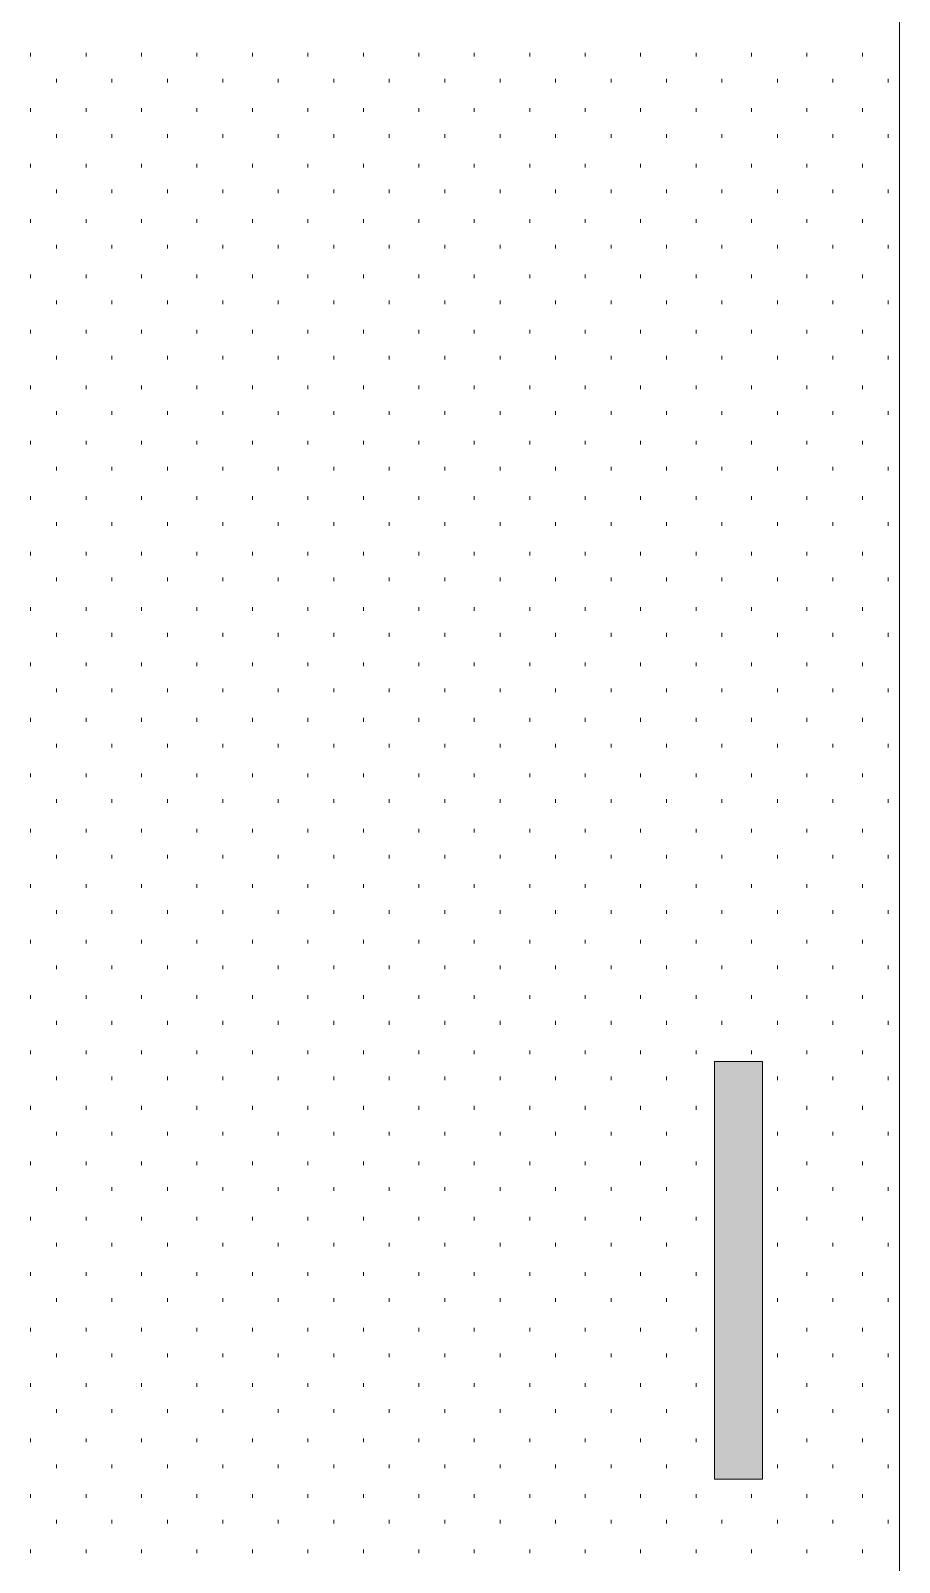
# Model space of a CAD drawing. Header units: inches. Extents: x -6061 to 13621, y -296 to 7483.
# Drawn here: x -5886.98 to -5868.16, y -156.41 to -123.21 of the extents above; entities that cross this region are included whole.
import ezdxf
from ezdxf.xclip import XClip

# ---------------------------------------------------------------- set-up
doc = ezdxf.new("R2010")
doc.units = ezdxf.units.IN
doc.header["$MEASUREMENT"] = 0
doc.header["$XCLIPFRAME"] = 0
doc.layers.get('0').update_dxf_attribs({"linetype": 'CONTINUOUS'})

# ---------------------------------------------------------------- blocks, each defined once
blk = doc.blocks.new('MF96440_9')
at = {"true_color": 0xffffff}
blk.add_hatch(color=7, dxfattribs=at).paths.add_polyline_path([(83.735, 59.351), (102.743, 59.351), (102.743, 106.68), (83.735, 106.68)])

msp = doc.modelspace()

# ---------------------------------------------------------------- linework, layer by layer
at = {"color": 7, "linetype": 'Continuous', "lineweight": 9, "true_color": 0x000007}
for p, q in [((-5868.16067, -92.53575), (-5868.16067, -184.55973)), ((-5868.16067, -95.01855), (-5868.16067, -184.55973)), ((-5872.16519, -145.55566), (-5872.16519, -154.60588)), ((-5871.12402, -145.55566), (-5872.16519, -145.55566)), ((-5872.16519, -145.55566), (-5871.12402, -145.55566)), ((-5872.16519, -154.60588), (-5872.16519, -145.55566)), ((-5871.12402, -154.60588), (-5871.12402, -145.55566)), ((-5871.12402, -145.55566), (-5871.12402, -154.60588)), ((-5872.16519, -154.60588), (-5871.12402, -154.60588)), ((-5871.12402, -154.60588), (-5872.16519, -154.60588))]:
    msp.add_line(p, q, dxfattribs=at)
at = {"color": 7, "linetype": 'Continuous', "lineweight": 9, "true_color": 0xffffff}
for p, q in [((-5886.98194, -123.77104), (-5886.98194, -123.69095)), ((-5885.78058, -123.77104), (-5885.78058, -123.69095)), ((-5884.57922, -123.77104), (-5884.57922, -123.69095)), ((-5883.37786, -123.77104), (-5883.37786, -123.69095)), ((-5882.17651, -123.77104), (-5882.17651, -123.69095)), ((-5880.97515, -123.77104), (-5880.97515, -123.69095)), ((-5879.77379, -123.77104), (-5879.77379, -123.69095)), ((-5878.57243, -123.77104), (-5878.57243, -123.69095)), ((-5877.37108, -123.77104), (-5877.37108, -123.69095)), ((-5876.16972, -123.77104), (-5876.16972, -123.69095)), ((-5874.96836, -123.77104), (-5874.96836, -123.69095)), ((-5873.767, -123.77104), (-5873.767, -123.69095)), ((-5872.56565, -123.77104), (-5872.56565, -123.69095)), ((-5871.36429, -123.77104), (-5871.36429, -123.69095)), ((-5870.16293, -123.77104), (-5870.16293, -123.69095)), ((-5868.96157, -123.77104), (-5868.96157, -123.69095)), ((-5886.4213, -124.33167), (-5886.4213, -124.25158)), ((-5885.21995, -124.33167), (-5885.21995, -124.25158)), ((-5884.01859, -124.33167), (-5884.01859, -124.25158)), ((-5882.81723, -124.33167), (-5882.81723, -124.25158)), ((-5881.61587, -124.33167), (-5881.61587, -124.25158)), ((-5880.41452, -124.33167), (-5880.41452, -124.25158)), ((-5879.21316, -124.33167), (-5879.21316, -124.25158)), ((-5878.0118, -124.33167), (-5878.0118, -124.25158)), ((-5876.81044, -124.33167), (-5876.81044, -124.25158)), ((-5875.60909, -124.33167), (-5875.60909, -124.25158)), ((-5874.40773, -124.33167), (-5874.40773, -124.25158)), ((-5873.20637, -124.33167), (-5873.20637, -124.25158)), ((-5872.00501, -124.33167), (-5872.00501, -124.25158)), ((-5870.80366, -124.33167), (-5870.80366, -124.25158)), ((-5869.6023, -124.33167), (-5869.6023, -124.25158)), ((-5868.40094, -124.33167), (-5868.40094, -124.25158)), ((-5886.98194, -124.9724), (-5886.98194, -124.89231)), ((-5885.78058, -124.9724), (-5885.78058, -124.89231)), ((-5884.57922, -124.9724), (-5884.57922, -124.89231)), ((-5883.37786, -124.9724), (-5883.37786, -124.89231)), ((-5882.17651, -124.9724), (-5882.17651, -124.89231)), ((-5880.97515, -124.9724), (-5880.97515, -124.89231)), ((-5879.77379, -124.9724), (-5879.77379, -124.89231)), ((-5878.57243, -124.9724), (-5878.57243, -124.89231)), ((-5877.37108, -124.9724), (-5877.37108, -124.89231)), ((-5876.16972, -124.9724), (-5876.16972, -124.89231)), ((-5874.96836, -124.9724), (-5874.96836, -124.89231)), ((-5873.767, -124.9724), (-5873.767, -124.89231)), ((-5872.56565, -124.9724), (-5872.56565, -124.89231)), ((-5871.36429, -124.9724), (-5871.36429, -124.89231)), ((-5870.16293, -124.9724), (-5870.16293, -124.89231)), ((-5868.96157, -124.9724), (-5868.96157, -124.89231)), ((-5886.4213, -125.53303), (-5886.4213, -125.45294)), ((-5885.21995, -125.53303), (-5885.21995, -125.45294)), ((-5884.01859, -125.53303), (-5884.01859, -125.45294)), ((-5882.81723, -125.53303), (-5882.81723, -125.45294)), ((-5881.61587, -125.53303), (-5881.61587, -125.45294)), ((-5880.41452, -125.53303), (-5880.41452, -125.45294)), ((-5879.21316, -125.53303), (-5879.21316, -125.45294)), ((-5878.0118, -125.53303), (-5878.0118, -125.45294)), ((-5876.81044, -125.53303), (-5876.81044, -125.45294)), ((-5875.60909, -125.53303), (-5875.60909, -125.45294)), ((-5874.40773, -125.53303), (-5874.40773, -125.45294)), ((-5873.20637, -125.53303), (-5873.20637, -125.45294)), ((-5872.00501, -125.53303), (-5872.00501, -125.45294)), ((-5870.80366, -125.53303), (-5870.80366, -125.45294)), ((-5869.6023, -125.53303), (-5869.6023, -125.45294)), ((-5868.40094, -125.53303), (-5868.40094, -125.45294)), ((-5886.98194, -126.17376), (-5886.98194, -126.09367)), ((-5885.78058, -126.17376), (-5885.78058, -126.09367)), ((-5884.57922, -126.17376), (-5884.57922, -126.09367)), ((-5883.37786, -126.17376), (-5883.37786, -126.09367)), ((-5882.17651, -126.17376), (-5882.17651, -126.09367)), ((-5880.97515, -126.17376), (-5880.97515, -126.09367)), ((-5879.77379, -126.17376), (-5879.77379, -126.09367)), ((-5878.57243, -126.17376), (-5878.57243, -126.09367)), ((-5877.37108, -126.17376), (-5877.37108, -126.09367)), ((-5876.16972, -126.17376), (-5876.16972, -126.09367)), ((-5874.96836, -126.17376), (-5874.96836, -126.09367)), ((-5873.767, -126.17376), (-5873.767, -126.09367)), ((-5872.56565, -126.17376), (-5872.56565, -126.09367)), ((-5871.36429, -126.17376), (-5871.36429, -126.09367)), ((-5870.16293, -126.17376), (-5870.16293, -126.09367)), ((-5868.96157, -126.17376), (-5868.96157, -126.09367)), ((-5886.4213, -126.73439), (-5886.4213, -126.6543)), ((-5885.21995, -126.73439), (-5885.21995, -126.6543)), ((-5884.01859, -126.73439), (-5884.01859, -126.6543)), ((-5882.81723, -126.73439), (-5882.81723, -126.6543)), ((-5881.61587, -126.73439), (-5881.61587, -126.6543)), ((-5880.41452, -126.73439), (-5880.41452, -126.6543)), ((-5879.21316, -126.73439), (-5879.21316, -126.6543)), ((-5878.0118, -126.73439), (-5878.0118, -126.6543)), ((-5876.81044, -126.73439), (-5876.81044, -126.6543)), ((-5875.60909, -126.73439), (-5875.60909, -126.6543)), ((-5874.40773, -126.73439), (-5874.40773, -126.6543)), ((-5873.20637, -126.73439), (-5873.20637, -126.6543)), ((-5872.00501, -126.73439), (-5872.00501, -126.6543)), ((-5870.80366, -126.73439), (-5870.80366, -126.6543)), ((-5869.6023, -126.73439), (-5869.6023, -126.6543)), ((-5868.40094, -126.73439), (-5868.40094, -126.6543)), ((-5886.98194, -127.37511), (-5886.98194, -127.29502)), ((-5885.78058, -127.37511), (-5885.78058, -127.29502)), ((-5884.57922, -127.37511), (-5884.57922, -127.29502)), ((-5883.37786, -127.37511), (-5883.37786, -127.29502)), ((-5882.17651, -127.37511), (-5882.17651, -127.29502)), ((-5880.97515, -127.37511), (-5880.97515, -127.29502)), ((-5879.77379, -127.37511), (-5879.77379, -127.29502)), ((-5878.57243, -127.37511), (-5878.57243, -127.29502)), ((-5877.37108, -127.37511), (-5877.37108, -127.29502)), ((-5876.16972, -127.37511), (-5876.16972, -127.29502)), ((-5874.96836, -127.37511), (-5874.96836, -127.29502)), ((-5873.767, -127.37511), (-5873.767, -127.29502)), ((-5872.56565, -127.37511), (-5872.56565, -127.29502)), ((-5871.36429, -127.37511), (-5871.36429, -127.29502)), ((-5870.16293, -127.37511), (-5870.16293, -127.29502)), ((-5868.96157, -127.37511), (-5868.96157, -127.29502)), ((-5886.4213, -127.93575), (-5886.4213, -127.85566)), ((-5885.21995, -127.93575), (-5885.21995, -127.85566)), ((-5884.01859, -127.93575), (-5884.01859, -127.85566)), ((-5882.81723, -127.93575), (-5882.81723, -127.85566)), ((-5881.61587, -127.93575), (-5881.61587, -127.85566)), ((-5880.41452, -127.93575), (-5880.41452, -127.85566)), ((-5879.21316, -127.93575), (-5879.21316, -127.85566)), ((-5878.0118, -127.93575), (-5878.0118, -127.85566)), ((-5876.81044, -127.93575), (-5876.81044, -127.85566)), ((-5875.60909, -127.93575), (-5875.60909, -127.85566)), ((-5874.40773, -127.93575), (-5874.40773, -127.85566)), ((-5873.20637, -127.93575), (-5873.20637, -127.85566)), ((-5872.00501, -127.93575), (-5872.00501, -127.85566)), ((-5870.80366, -127.93575), (-5870.80366, -127.85566)), ((-5869.6023, -127.93575), (-5869.6023, -127.85566)), ((-5868.40094, -127.93575), (-5868.40094, -127.85566)), ((-5886.98194, -128.57647), (-5886.98194, -128.49638)), ((-5885.78058, -128.57647), (-5885.78058, -128.49638)), ((-5884.57922, -128.57647), (-5884.57922, -128.49638)), ((-5883.37786, -128.57647), (-5883.37786, -128.49638)), ((-5882.17651, -128.57647), (-5882.17651, -128.49638)), ((-5880.97515, -128.57647), (-5880.97515, -128.49638)), ((-5879.77379, -128.57647), (-5879.77379, -128.49638)), ((-5878.57243, -128.57647), (-5878.57243, -128.49638)), ((-5877.37108, -128.57647), (-5877.37108, -128.49638)), ((-5876.16972, -128.57647), (-5876.16972, -128.49638)), ((-5874.96836, -128.57647), (-5874.96836, -128.49638)), ((-5873.767, -128.57647), (-5873.767, -128.49638)), ((-5872.56565, -128.57647), (-5872.56565, -128.49638)), ((-5871.36429, -128.57647), (-5871.36429, -128.49638)), ((-5870.16293, -128.57647), (-5870.16293, -128.49638)), ((-5868.96157, -128.57647), (-5868.96157, -128.49638)), ((-5886.4213, -129.1371), (-5886.4213, -129.05701)), ((-5885.21995, -129.1371), (-5885.21995, -129.05701)), ((-5884.01859, -129.1371), (-5884.01859, -129.05701)), ((-5882.81723, -129.1371), (-5882.81723, -129.05701)), ((-5881.61587, -129.1371), (-5881.61587, -129.05701)), ((-5880.41452, -129.1371), (-5880.41452, -129.05701)), ((-5879.21316, -129.1371), (-5879.21316, -129.05701)), ((-5878.0118, -129.1371), (-5878.0118, -129.05701)), ((-5876.81044, -129.1371), (-5876.81044, -129.05701)), ((-5875.60909, -129.1371), (-5875.60909, -129.05701)), ((-5874.40773, -129.1371), (-5874.40773, -129.05701)), ((-5873.20637, -129.1371), (-5873.20637, -129.05701)), ((-5872.00501, -129.1371), (-5872.00501, -129.05701)), ((-5870.80366, -129.1371), (-5870.80366, -129.05701)), ((-5869.6023, -129.1371), (-5869.6023, -129.05701)), ((-5868.40094, -129.1371), (-5868.40094, -129.05701)), ((-5886.98194, -129.77783), (-5886.98194, -129.69774)), ((-5885.78058, -129.77783), (-5885.78058, -129.69774)), ((-5884.57922, -129.77783), (-5884.57922, -129.69774)), ((-5883.37786, -129.77783), (-5883.37786, -129.69774)), ((-5882.17651, -129.77783), (-5882.17651, -129.69774)), ((-5880.97515, -129.77783), (-5880.97515, -129.69774)), ((-5879.77379, -129.77783), (-5879.77379, -129.69774)), ((-5878.57243, -129.77783), (-5878.57243, -129.69774)), ((-5877.37108, -129.77783), (-5877.37108, -129.69774)), ((-5876.16972, -129.77783), (-5876.16972, -129.69774)), ((-5874.96836, -129.77783), (-5874.96836, -129.69774)), ((-5873.767, -129.77783), (-5873.767, -129.69774)), ((-5872.56565, -129.77783), (-5872.56565, -129.69774)), ((-5871.36429, -129.77783), (-5871.36429, -129.69774)), ((-5870.16293, -129.77783), (-5870.16293, -129.69774)), ((-5868.96157, -129.77783), (-5868.96157, -129.69774)), ((-5886.4213, -130.33846), (-5886.4213, -130.25837)), ((-5885.21995, -130.33846), (-5885.21995, -130.25837)), ((-5884.01859, -130.33846), (-5884.01859, -130.25837)), ((-5882.81723, -130.33846), (-5882.81723, -130.25837)), ((-5881.61587, -130.33846), (-5881.61587, -130.25837)), ((-5880.41452, -130.33846), (-5880.41452, -130.25837)), ((-5879.21316, -130.33846), (-5879.21316, -130.25837)), ((-5878.0118, -130.33846), (-5878.0118, -130.25837)), ((-5876.81044, -130.33846), (-5876.81044, -130.25837)), ((-5875.60909, -130.33846), (-5875.60909, -130.25837)), ((-5874.40773, -130.33846), (-5874.40773, -130.25837)), ((-5873.20637, -130.33846), (-5873.20637, -130.25837)), ((-5872.00501, -130.33846), (-5872.00501, -130.25837)), ((-5870.80366, -130.33846), (-5870.80366, -130.25837)), ((-5869.6023, -130.33846), (-5869.6023, -130.25837)), ((-5868.40094, -130.33846), (-5868.40094, -130.25837)), ((-5886.98194, -130.97919), (-5886.98194, -130.8991)), ((-5885.78058, -130.97919), (-5885.78058, -130.8991)), ((-5884.57922, -130.97919), (-5884.57922, -130.8991)), ((-5883.37786, -130.97919), (-5883.37786, -130.8991)), ((-5882.17651, -130.97919), (-5882.17651, -130.8991)), ((-5880.97515, -130.97919), (-5880.97515, -130.8991)), ((-5879.77379, -130.97919), (-5879.77379, -130.8991)), ((-5878.57243, -130.97919), (-5878.57243, -130.8991)), ((-5877.37108, -130.97919), (-5877.37108, -130.8991)), ((-5876.16972, -130.97919), (-5876.16972, -130.8991)), ((-5874.96836, -130.97919), (-5874.96836, -130.8991)), ((-5873.767, -130.97919), (-5873.767, -130.8991)), ((-5872.56565, -130.97919), (-5872.56565, -130.8991)), ((-5871.36429, -130.97919), (-5871.36429, -130.8991)), ((-5870.16293, -130.97919), (-5870.16293, -130.8991)), ((-5868.96157, -130.97919), (-5868.96157, -130.8991)), ((-5886.4213, -131.53982), (-5886.4213, -131.45973)), ((-5885.21995, -131.53982), (-5885.21995, -131.45973)), ((-5884.01859, -131.53982), (-5884.01859, -131.45973)), ((-5882.81723, -131.53982), (-5882.81723, -131.45973)), ((-5881.61587, -131.53982), (-5881.61587, -131.45973)), ((-5880.41452, -131.53982), (-5880.41452, -131.45973)), ((-5879.21316, -131.53982), (-5879.21316, -131.45973)), ((-5878.0118, -131.53982), (-5878.0118, -131.45973)), ((-5876.81044, -131.53982), (-5876.81044, -131.45973)), ((-5875.60909, -131.53982), (-5875.60909, -131.45973)), ((-5874.40773, -131.53982), (-5874.40773, -131.45973)), ((-5873.20637, -131.53982), (-5873.20637, -131.45973)), ((-5872.00501, -131.53982), (-5872.00501, -131.45973)), ((-5870.80366, -131.53982), (-5870.80366, -131.45973)), ((-5869.6023, -131.53982), (-5869.6023, -131.45973)), ((-5868.40094, -131.53982), (-5868.40094, -131.45973)), ((-5886.98194, -132.18054), (-5886.98194, -132.10045)), ((-5885.78058, -132.18054), (-5885.78058, -132.10045)), ((-5884.57922, -132.18054), (-5884.57922, -132.10045)), ((-5883.37786, -132.18054), (-5883.37786, -132.10045)), ((-5882.17651, -132.18054), (-5882.17651, -132.10045)), ((-5880.97515, -132.18054), (-5880.97515, -132.10045)), ((-5879.77379, -132.18054), (-5879.77379, -132.10045)), ((-5878.57243, -132.18054), (-5878.57243, -132.10045)), ((-5877.37108, -132.18054), (-5877.37108, -132.10045)), ((-5876.16972, -132.18054), (-5876.16972, -132.10045)), ((-5874.96836, -132.18054), (-5874.96836, -132.10045)), ((-5873.767, -132.18054), (-5873.767, -132.10045)), ((-5872.56565, -132.18054), (-5872.56565, -132.10045)), ((-5871.36429, -132.18054), (-5871.36429, -132.10045)), ((-5870.16293, -132.18054), (-5870.16293, -132.10045)), ((-5868.96157, -132.18054), (-5868.96157, -132.10045)), ((-5886.4213, -132.74118), (-5886.4213, -132.66109)), ((-5885.21995, -132.74118), (-5885.21995, -132.66109)), ((-5884.01859, -132.74118), (-5884.01859, -132.66109)), ((-5882.81723, -132.74118), (-5882.81723, -132.66109)), ((-5881.61587, -132.74118), (-5881.61587, -132.66109)), ((-5880.41452, -132.74118), (-5880.41452, -132.66109)), ((-5879.21316, -132.74118), (-5879.21316, -132.66109)), ((-5878.0118, -132.74118), (-5878.0118, -132.66109)), ((-5876.81044, -132.74118), (-5876.81044, -132.66109)), ((-5875.60909, -132.74118), (-5875.60909, -132.66109)), ((-5874.40773, -132.74118), (-5874.40773, -132.66109)), ((-5873.20637, -132.74118), (-5873.20637, -132.66109)), ((-5872.00501, -132.74118), (-5872.00501, -132.66109)), ((-5870.80366, -132.74118), (-5870.80366, -132.66109)), ((-5869.6023, -132.74118), (-5869.6023, -132.66109)), ((-5868.40094, -132.74118), (-5868.40094, -132.66109)), ((-5886.98194, -133.3819), (-5886.98194, -133.30181)), ((-5885.78058, -133.3819), (-5885.78058, -133.30181)), ((-5884.57922, -133.3819), (-5884.57922, -133.30181)), ((-5883.37786, -133.3819), (-5883.37786, -133.30181)), ((-5882.17651, -133.3819), (-5882.17651, -133.30181)), ((-5880.97515, -133.3819), (-5880.97515, -133.30181)), ((-5879.77379, -133.3819), (-5879.77379, -133.30181)), ((-5878.57243, -133.3819), (-5878.57243, -133.30181)), ((-5877.37108, -133.3819), (-5877.37108, -133.30181)), ((-5876.16972, -133.3819), (-5876.16972, -133.30181)), ((-5874.96836, -133.3819), (-5874.96836, -133.30181)), ((-5873.767, -133.3819), (-5873.767, -133.30181)), ((-5872.56565, -133.3819), (-5872.56565, -133.30181)), ((-5871.36429, -133.3819), (-5871.36429, -133.30181)), ((-5870.16293, -133.3819), (-5870.16293, -133.30181)), ((-5868.96157, -133.3819), (-5868.96157, -133.30181)), ((-5886.4213, -133.94253), (-5886.4213, -133.86244)), ((-5885.21995, -133.94253), (-5885.21995, -133.86244)), ((-5884.01859, -133.94253), (-5884.01859, -133.86244)), ((-5882.81723, -133.94253), (-5882.81723, -133.86244)), ((-5881.61587, -133.94253), (-5881.61587, -133.86244)), ((-5880.41452, -133.94253), (-5880.41452, -133.86244)), ((-5879.21316, -133.94253), (-5879.21316, -133.86244)), ((-5878.0118, -133.94253), (-5878.0118, -133.86244)), ((-5876.81044, -133.94253), (-5876.81044, -133.86244)), ((-5875.60909, -133.94253), (-5875.60909, -133.86244)), ((-5874.40773, -133.94253), (-5874.40773, -133.86244)), ((-5873.20637, -133.94253), (-5873.20637, -133.86244)), ((-5872.00501, -133.94253), (-5872.00501, -133.86244)), ((-5870.80366, -133.94253), (-5870.80366, -133.86244)), ((-5869.6023, -133.94253), (-5869.6023, -133.86244)), ((-5868.40094, -133.94253), (-5868.40094, -133.86244)), ((-5886.98194, -134.58326), (-5886.98194, -134.50317)), ((-5885.78058, -134.58326), (-5885.78058, -134.50317)), ((-5884.57922, -134.58326), (-5884.57922, -134.50317)), ((-5883.37786, -134.58326), (-5883.37786, -134.50317)), ((-5882.17651, -134.58326), (-5882.17651, -134.50317)), ((-5880.97515, -134.58326), (-5880.97515, -134.50317)), ((-5879.77379, -134.58326), (-5879.77379, -134.50317)), ((-5878.57243, -134.58326), (-5878.57243, -134.50317)), ((-5877.37108, -134.58326), (-5877.37108, -134.50317)), ((-5876.16972, -134.58326), (-5876.16972, -134.50317)), ((-5874.96836, -134.58326), (-5874.96836, -134.50317)), ((-5873.767, -134.58326), (-5873.767, -134.50317)), ((-5872.56565, -134.58326), (-5872.56565, -134.50317)), ((-5871.36429, -134.58326), (-5871.36429, -134.50317)), ((-5870.16293, -134.58326), (-5870.16293, -134.50317)), ((-5868.96157, -134.58326), (-5868.96157, -134.50317)), ((-5886.4213, -135.14389), (-5886.4213, -135.0638)), ((-5885.21995, -135.14389), (-5885.21995, -135.0638)), ((-5884.01859, -135.14389), (-5884.01859, -135.0638)), ((-5882.81723, -135.14389), (-5882.81723, -135.0638)), ((-5881.61587, -135.14389), (-5881.61587, -135.0638)), ((-5880.41452, -135.14389), (-5880.41452, -135.0638)), ((-5879.21316, -135.14389), (-5879.21316, -135.0638)), ((-5878.0118, -135.14389), (-5878.0118, -135.0638)), ((-5876.81044, -135.14389), (-5876.81044, -135.0638)), ((-5875.60909, -135.14389), (-5875.60909, -135.0638)), ((-5874.40773, -135.14389), (-5874.40773, -135.0638)), ((-5873.20637, -135.14389), (-5873.20637, -135.0638)), ((-5872.00501, -135.14389), (-5872.00501, -135.0638)), ((-5870.80366, -135.14389), (-5870.80366, -135.0638)), ((-5869.6023, -135.14389), (-5869.6023, -135.0638)), ((-5868.40094, -135.14389), (-5868.40094, -135.0638)), ((-5886.98194, -135.78462), (-5886.98194, -135.70453)), ((-5885.78058, -135.78462), (-5885.78058, -135.70453)), ((-5884.57922, -135.78462), (-5884.57922, -135.70453)), ((-5883.37786, -135.78462), (-5883.37786, -135.70453)), ((-5882.17651, -135.78462), (-5882.17651, -135.70453)), ((-5880.97515, -135.78462), (-5880.97515, -135.70453)), ((-5879.77379, -135.78462), (-5879.77379, -135.70453)), ((-5878.57243, -135.78462), (-5878.57243, -135.70453)), ((-5877.37108, -135.78462), (-5877.37108, -135.70453)), ((-5876.16972, -135.78462), (-5876.16972, -135.70453)), ((-5874.96836, -135.78462), (-5874.96836, -135.70453)), ((-5873.767, -135.78462), (-5873.767, -135.70453)), ((-5872.56565, -135.78462), (-5872.56565, -135.70453)), ((-5871.36429, -135.78462), (-5871.36429, -135.70453)), ((-5870.16293, -135.78462), (-5870.16293, -135.70453)), ((-5868.96157, -135.78462), (-5868.96157, -135.70453)), ((-5886.4213, -136.34525), (-5886.4213, -136.26516)), ((-5885.21995, -136.34525), (-5885.21995, -136.26516)), ((-5884.01859, -136.34525), (-5884.01859, -136.26516)), ((-5882.81723, -136.34525), (-5882.81723, -136.26516)), ((-5881.61587, -136.34525), (-5881.61587, -136.26516)), ((-5880.41452, -136.34525), (-5880.41452, -136.26516)), ((-5879.21316, -136.34525), (-5879.21316, -136.26516)), ((-5878.0118, -136.34525), (-5878.0118, -136.26516)), ((-5876.81044, -136.34525), (-5876.81044, -136.26516)), ((-5875.60909, -136.34525), (-5875.60909, -136.26516)), ((-5874.40773, -136.34525), (-5874.40773, -136.26516)), ((-5873.20637, -136.34525), (-5873.20637, -136.26516)), ((-5872.00501, -136.34525), (-5872.00501, -136.26516)), ((-5870.80366, -136.34525), (-5870.80366, -136.26516)), ((-5869.6023, -136.34525), (-5869.6023, -136.26516)), ((-5868.40094, -136.34525), (-5868.40094, -136.26516)), ((-5886.98194, -136.98597), (-5886.98194, -136.90588)), ((-5885.78058, -136.98597), (-5885.78058, -136.90588)), ((-5884.57922, -136.98597), (-5884.57922, -136.90588)), ((-5883.37786, -136.98597), (-5883.37786, -136.90588)), ((-5882.17651, -136.98597), (-5882.17651, -136.90588)), ((-5880.97515, -136.98597), (-5880.97515, -136.90588)), ((-5879.77379, -136.98597), (-5879.77379, -136.90588)), ((-5878.57243, -136.98597), (-5878.57243, -136.90588)), ((-5877.37108, -136.98597), (-5877.37108, -136.90588)), ((-5876.16972, -136.98597), (-5876.16972, -136.90588)), ((-5874.96836, -136.98597), (-5874.96836, -136.90588)), ((-5873.767, -136.98597), (-5873.767, -136.90588)), ((-5872.56565, -136.98597), (-5872.56565, -136.90588)), ((-5871.36429, -136.98597), (-5871.36429, -136.90588)), ((-5870.16293, -136.98597), (-5870.16293, -136.90588)), ((-5868.96157, -136.98597), (-5868.96157, -136.90588)), ((-5886.4213, -137.54661), (-5886.4213, -137.46652)), ((-5885.21995, -137.54661), (-5885.21995, -137.46652)), ((-5884.01859, -137.54661), (-5884.01859, -137.46652)), ((-5882.81723, -137.54661), (-5882.81723, -137.46652)), ((-5881.61587, -137.54661), (-5881.61587, -137.46652)), ((-5880.41452, -137.54661), (-5880.41452, -137.46652)), ((-5879.21316, -137.54661), (-5879.21316, -137.46652)), ((-5878.0118, -137.54661), (-5878.0118, -137.46652)), ((-5876.81044, -137.54661), (-5876.81044, -137.46652)), ((-5875.60909, -137.54661), (-5875.60909, -137.46652)), ((-5874.40773, -137.54661), (-5874.40773, -137.46652)), ((-5873.20637, -137.54661), (-5873.20637, -137.46652)), ((-5872.00501, -137.54661), (-5872.00501, -137.46652)), ((-5870.80366, -137.54661), (-5870.80366, -137.46652)), ((-5869.6023, -137.54661), (-5869.6023, -137.46652)), ((-5868.40094, -137.54661), (-5868.40094, -137.46652)), ((-5886.98194, -138.18733), (-5886.98194, -138.10724)), ((-5885.78058, -138.18733), (-5885.78058, -138.10724)), ((-5884.57922, -138.18733), (-5884.57922, -138.10724)), ((-5883.37786, -138.18733), (-5883.37786, -138.10724)), ((-5882.17651, -138.18733), (-5882.17651, -138.10724)), ((-5880.97515, -138.18733), (-5880.97515, -138.10724)), ((-5879.77379, -138.18733), (-5879.77379, -138.10724)), ((-5878.57243, -138.18733), (-5878.57243, -138.10724)), ((-5877.37108, -138.18733), (-5877.37108, -138.10724)), ((-5876.16972, -138.18733), (-5876.16972, -138.10724)), ((-5874.96836, -138.18733), (-5874.96836, -138.10724)), ((-5873.767, -138.18733), (-5873.767, -138.10724)), ((-5872.56565, -138.18733), (-5872.56565, -138.10724)), ((-5871.36429, -138.18733), (-5871.36429, -138.10724)), ((-5870.16293, -138.18733), (-5870.16293, -138.10724)), ((-5868.96157, -138.18733), (-5868.96157, -138.10724)), ((-5886.4213, -138.74796), (-5886.4213, -138.66787)), ((-5885.21995, -138.74796), (-5885.21995, -138.66787)), ((-5884.01859, -138.74796), (-5884.01859, -138.66787)), ((-5882.81723, -138.74796), (-5882.81723, -138.66787)), ((-5881.61587, -138.74796), (-5881.61587, -138.66787)), ((-5880.41452, -138.74796), (-5880.41452, -138.66787)), ((-5879.21316, -138.74796), (-5879.21316, -138.66787)), ((-5878.0118, -138.74796), (-5878.0118, -138.66787)), ((-5876.81044, -138.74796), (-5876.81044, -138.66787)), ((-5875.60909, -138.74796), (-5875.60909, -138.66787)), ((-5874.40773, -138.74796), (-5874.40773, -138.66787)), ((-5873.20637, -138.74796), (-5873.20637, -138.66787)), ((-5872.00501, -138.74796), (-5872.00501, -138.66787)), ((-5870.80366, -138.74796), (-5870.80366, -138.66787)), ((-5869.6023, -138.74796), (-5869.6023, -138.66787)), ((-5868.40094, -138.74796), (-5868.40094, -138.66787)), ((-5886.98194, -139.38869), (-5886.98194, -139.3086)), ((-5885.78058, -139.38869), (-5885.78058, -139.3086)), ((-5884.57922, -139.38869), (-5884.57922, -139.3086)), ((-5883.37786, -139.38869), (-5883.37786, -139.3086)), ((-5882.17651, -139.38869), (-5882.17651, -139.3086)), ((-5880.97515, -139.38869), (-5880.97515, -139.3086)), ((-5879.77379, -139.38869), (-5879.77379, -139.3086)), ((-5878.57243, -139.38869), (-5878.57243, -139.3086)), ((-5877.37108, -139.38869), (-5877.37108, -139.3086)), ((-5876.16972, -139.38869), (-5876.16972, -139.3086)), ((-5874.96836, -139.38869), (-5874.96836, -139.3086)), ((-5873.767, -139.38869), (-5873.767, -139.3086)), ((-5872.56565, -139.38869), (-5872.56565, -139.3086)), ((-5871.36429, -139.38869), (-5871.36429, -139.3086)), ((-5870.16293, -139.38869), (-5870.16293, -139.3086)), ((-5868.96157, -139.38869), (-5868.96157, -139.3086)), ((-5886.4213, -139.94932), (-5886.4213, -139.86923)), ((-5885.21995, -139.94932), (-5885.21995, -139.86923)), ((-5884.01859, -139.94932), (-5884.01859, -139.86923)), ((-5882.81723, -139.94932), (-5882.81723, -139.86923)), ((-5881.61587, -139.94932), (-5881.61587, -139.86923)), ((-5880.41452, -139.94932), (-5880.41452, -139.86923)), ((-5879.21316, -139.94932), (-5879.21316, -139.86923)), ((-5878.0118, -139.94932), (-5878.0118, -139.86923)), ((-5876.81044, -139.94932), (-5876.81044, -139.86923)), ((-5875.60909, -139.94932), (-5875.60909, -139.86923)), ((-5874.40773, -139.94932), (-5874.40773, -139.86923)), ((-5873.20637, -139.94932), (-5873.20637, -139.86923)), ((-5872.00501, -139.94932), (-5872.00501, -139.86923)), ((-5870.80366, -139.94932), (-5870.80366, -139.86923)), ((-5869.6023, -139.94932), (-5869.6023, -139.86923)), ((-5868.40094, -139.94932), (-5868.40094, -139.86923)), ((-5886.98194, -140.59005), (-5886.98194, -140.50995)), ((-5885.78058, -140.59005), (-5885.78058, -140.50995)), ((-5884.57922, -140.59005), (-5884.57922, -140.50995)), ((-5883.37786, -140.59005), (-5883.37786, -140.50995)), ((-5882.17651, -140.59005), (-5882.17651, -140.50995)), ((-5880.97515, -140.59005), (-5880.97515, -140.50995)), ((-5879.77379, -140.59005), (-5879.77379, -140.50995)), ((-5878.57243, -140.59005), (-5878.57243, -140.50995)), ((-5877.37108, -140.59005), (-5877.37108, -140.50995)), ((-5876.16972, -140.59005), (-5876.16972, -140.50995)), ((-5874.96836, -140.59005), (-5874.96836, -140.50995)), ((-5873.767, -140.59005), (-5873.767, -140.50995)), ((-5872.56565, -140.59005), (-5872.56565, -140.50995)), ((-5871.36429, -140.59005), (-5871.36429, -140.50995)), ((-5870.16293, -140.59005), (-5870.16293, -140.50995)), ((-5868.96157, -140.59005), (-5868.96157, -140.50995)), ((-5886.4213, -141.15068), (-5886.4213, -141.07059)), ((-5885.21995, -141.15068), (-5885.21995, -141.07059)), ((-5884.01859, -141.15068), (-5884.01859, -141.07059)), ((-5882.81723, -141.15068), (-5882.81723, -141.07059)), ((-5881.61587, -141.15068), (-5881.61587, -141.07059)), ((-5880.41452, -141.15068), (-5880.41452, -141.07059)), ((-5879.21316, -141.15068), (-5879.21316, -141.07059)), ((-5878.0118, -141.15068), (-5878.0118, -141.07059)), ((-5876.81044, -141.15068), (-5876.81044, -141.07059)), ((-5875.60909, -141.15068), (-5875.60909, -141.07059)), ((-5874.40773, -141.15068), (-5874.40773, -141.07059)), ((-5873.20637, -141.15068), (-5873.20637, -141.07059)), ((-5872.00501, -141.15068), (-5872.00501, -141.07059)), ((-5870.80366, -141.15068), (-5870.80366, -141.07059)), ((-5869.6023, -141.15068), (-5869.6023, -141.07059)), ((-5868.40094, -141.15068), (-5868.40094, -141.07059)), ((-5886.98194, -141.7914), (-5886.98194, -141.71131)), ((-5885.78058, -141.7914), (-5885.78058, -141.71131)), ((-5884.57922, -141.7914), (-5884.57922, -141.71131)), ((-5883.37786, -141.7914), (-5883.37786, -141.71131)), ((-5882.17651, -141.7914), (-5882.17651, -141.71131)), ((-5880.97515, -141.7914), (-5880.97515, -141.71131)), ((-5879.77379, -141.7914), (-5879.77379, -141.71131)), ((-5878.57243, -141.7914), (-5878.57243, -141.71131)), ((-5877.37108, -141.7914), (-5877.37108, -141.71131)), ((-5876.16972, -141.7914), (-5876.16972, -141.71131)), ((-5874.96836, -141.7914), (-5874.96836, -141.71131)), ((-5873.767, -141.7914), (-5873.767, -141.71131)), ((-5872.56565, -141.7914), (-5872.56565, -141.71131)), ((-5871.36429, -141.7914), (-5871.36429, -141.71131)), ((-5870.16293, -141.7914), (-5870.16293, -141.71131)), ((-5868.96157, -141.7914), (-5868.96157, -141.71131)), ((-5886.4213, -142.35204), (-5886.4213, -142.27195)), ((-5885.21995, -142.35204), (-5885.21995, -142.27195)), ((-5884.01859, -142.35204), (-5884.01859, -142.27195)), ((-5882.81723, -142.35204), (-5882.81723, -142.27195)), ((-5881.61587, -142.35204), (-5881.61587, -142.27195)), ((-5880.41452, -142.35204), (-5880.41452, -142.27195)), ((-5879.21316, -142.35204), (-5879.21316, -142.27195)), ((-5878.0118, -142.35204), (-5878.0118, -142.27195)), ((-5876.81044, -142.35204), (-5876.81044, -142.27195)), ((-5875.60909, -142.35204), (-5875.60909, -142.27195)), ((-5874.40773, -142.35204), (-5874.40773, -142.27195)), ((-5873.20637, -142.35204), (-5873.20637, -142.27195)), ((-5872.00501, -142.35204), (-5872.00501, -142.27195)), ((-5870.80366, -142.35204), (-5870.80366, -142.27195)), ((-5869.6023, -142.35204), (-5869.6023, -142.27195)), ((-5868.40094, -142.35204), (-5868.40094, -142.27195)), ((-5886.98194, -142.99276), (-5886.98194, -142.91267)), ((-5885.78058, -142.99276), (-5885.78058, -142.91267)), ((-5884.57922, -142.99276), (-5884.57922, -142.91267)), ((-5883.37786, -142.99276), (-5883.37786, -142.91267)), ((-5882.17651, -142.99276), (-5882.17651, -142.91267)), ((-5880.97515, -142.99276), (-5880.97515, -142.91267)), ((-5879.77379, -142.99276), (-5879.77379, -142.91267)), ((-5878.57243, -142.99276), (-5878.57243, -142.91267)), ((-5877.37108, -142.99276), (-5877.37108, -142.91267)), ((-5876.16972, -142.99276), (-5876.16972, -142.91267)), ((-5874.96836, -142.99276), (-5874.96836, -142.91267)), ((-5873.767, -142.99276), (-5873.767, -142.91267)), ((-5872.56565, -142.99276), (-5872.56565, -142.91267)), ((-5871.36429, -142.99276), (-5871.36429, -142.91267)), ((-5870.16293, -142.99276), (-5870.16293, -142.91267)), ((-5868.96157, -142.99276), (-5868.96157, -142.91267)), ((-5886.4213, -143.55339), (-5886.4213, -143.4733)), ((-5885.21995, -143.55339), (-5885.21995, -143.4733)), ((-5884.01859, -143.55339), (-5884.01859, -143.4733)), ((-5882.81723, -143.55339), (-5882.81723, -143.4733)), ((-5881.61587, -143.55339), (-5881.61587, -143.4733)), ((-5880.41452, -143.55339), (-5880.41452, -143.4733)), ((-5879.21316, -143.55339), (-5879.21316, -143.4733)), ((-5878.0118, -143.55339), (-5878.0118, -143.4733)), ((-5876.81044, -143.55339), (-5876.81044, -143.4733)), ((-5875.60909, -143.55339), (-5875.60909, -143.4733)), ((-5874.40773, -143.55339), (-5874.40773, -143.4733)), ((-5873.20637, -143.55339), (-5873.20637, -143.4733)), ((-5872.00501, -143.55339), (-5872.00501, -143.4733)), ((-5870.80366, -143.55339), (-5870.80366, -143.4733)), ((-5869.6023, -143.55339), (-5869.6023, -143.4733)), ((-5868.40094, -143.55339), (-5868.40094, -143.4733)), ((-5886.98194, -144.19412), (-5886.98194, -144.11403)), ((-5885.78058, -144.19412), (-5885.78058, -144.11403)), ((-5884.57922, -144.19412), (-5884.57922, -144.11403)), ((-5883.37786, -144.19412), (-5883.37786, -144.11403)), ((-5882.17651, -144.19412), (-5882.17651, -144.11403)), ((-5880.97515, -144.19412), (-5880.97515, -144.11403)), ((-5879.77379, -144.19412), (-5879.77379, -144.11403)), ((-5878.57243, -144.19412), (-5878.57243, -144.11403)), ((-5877.37108, -144.19412), (-5877.37108, -144.11403)), ((-5876.16972, -144.19412), (-5876.16972, -144.11403)), ((-5874.96836, -144.19412), (-5874.96836, -144.11403)), ((-5873.767, -144.19412), (-5873.767, -144.11403)), ((-5872.56565, -144.19412), (-5872.56565, -144.11403)), ((-5871.36429, -144.19412), (-5871.36429, -144.11403)), ((-5870.16293, -144.19412), (-5870.16293, -144.11403)), ((-5868.96157, -144.19412), (-5868.96157, -144.11403)), ((-5886.4213, -144.75475), (-5886.4213, -144.67466)), ((-5885.21995, -144.75475), (-5885.21995, -144.67466)), ((-5884.01859, -144.75475), (-5884.01859, -144.67466)), ((-5882.81723, -144.75475), (-5882.81723, -144.67466)), ((-5881.61587, -144.75475), (-5881.61587, -144.67466)), ((-5880.41452, -144.75475), (-5880.41452, -144.67466)), ((-5879.21316, -144.75475), (-5879.21316, -144.67466)), ((-5878.0118, -144.75475), (-5878.0118, -144.67466)), ((-5876.81044, -144.75475), (-5876.81044, -144.67466)), ((-5875.60909, -144.75475), (-5875.60909, -144.67466)), ((-5874.40773, -144.75475), (-5874.40773, -144.67466)), ((-5873.20637, -144.75475), (-5873.20637, -144.67466)), ((-5872.00501, -144.75475), (-5872.00501, -144.67466)), ((-5870.80366, -144.75475), (-5870.80366, -144.67466)), ((-5869.6023, -144.75475), (-5869.6023, -144.67466)), ((-5868.40094, -144.75475), (-5868.40094, -144.67466)), ((-5886.98194, -145.39548), (-5886.98194, -145.31538)), ((-5885.78058, -145.39548), (-5885.78058, -145.31538)), ((-5884.57922, -145.39548), (-5884.57922, -145.31538)), ((-5883.37786, -145.39548), (-5883.37786, -145.31538)), ((-5882.17651, -145.39548), (-5882.17651, -145.31538)), ((-5880.97515, -145.39548), (-5880.97515, -145.31538)), ((-5879.77379, -145.39548), (-5879.77379, -145.31538)), ((-5878.57243, -145.39548), (-5878.57243, -145.31538)), ((-5877.37108, -145.39548), (-5877.37108, -145.31538)), ((-5876.16972, -145.39548), (-5876.16972, -145.31538)), ((-5874.96836, -145.39548), (-5874.96836, -145.31538)), ((-5873.767, -145.39548), (-5873.767, -145.31538)), ((-5872.56565, -145.39548), (-5872.56565, -145.31538)), ((-5871.36429, -145.39548), (-5871.36429, -145.31538)), ((-5870.16293, -145.39548), (-5870.16293, -145.31538)), ((-5868.96157, -145.39548), (-5868.96157, -145.31538)), ((-5886.4213, -145.95611), (-5886.4213, -145.87602)), ((-5885.21995, -145.95611), (-5885.21995, -145.87602)), ((-5884.01859, -145.95611), (-5884.01859, -145.87602)), ((-5882.81723, -145.95611), (-5882.81723, -145.87602)), ((-5881.61587, -145.95611), (-5881.61587, -145.87602)), ((-5880.41452, -145.95611), (-5880.41452, -145.87602)), ((-5879.21316, -145.95611), (-5879.21316, -145.87602)), ((-5878.0118, -145.95611), (-5878.0118, -145.87602)), ((-5876.81044, -145.95611), (-5876.81044, -145.87602)), ((-5875.60909, -145.95611), (-5875.60909, -145.87602)), ((-5874.40773, -145.95611), (-5874.40773, -145.87602)), ((-5873.20637, -145.95611), (-5873.20637, -145.87602)), ((-5870.80366, -145.95611), (-5870.80366, -145.87602)), ((-5869.6023, -145.95611), (-5869.6023, -145.87602)), ((-5868.40094, -145.95611), (-5868.40094, -145.87602)), ((-5886.98194, -146.59683), (-5886.98194, -146.51674)), ((-5885.78058, -146.59683), (-5885.78058, -146.51674)), ((-5884.57922, -146.59683), (-5884.57922, -146.51674)), ((-5883.37786, -146.59683), (-5883.37786, -146.51674)), ((-5882.17651, -146.59683), (-5882.17651, -146.51674)), ((-5880.97515, -146.59683), (-5880.97515, -146.51674)), ((-5879.77379, -146.59683), (-5879.77379, -146.51674)), ((-5878.57243, -146.59683), (-5878.57243, -146.51674)), ((-5877.37108, -146.59683), (-5877.37108, -146.51674)), ((-5876.16972, -146.59683), (-5876.16972, -146.51674)), ((-5874.96836, -146.59683), (-5874.96836, -146.51674)), ((-5873.767, -146.59683), (-5873.767, -146.51674)), ((-5872.56565, -146.59683), (-5872.56565, -146.51674)), ((-5870.16293, -146.59683), (-5870.16293, -146.51674)), ((-5868.96157, -146.59683), (-5868.96157, -146.51674)), ((-5886.4213, -147.15747), (-5886.4213, -147.07738)), ((-5885.21995, -147.15747), (-5885.21995, -147.07738)), ((-5884.01859, -147.15747), (-5884.01859, -147.07738)), ((-5882.81723, -147.15747), (-5882.81723, -147.07738)), ((-5881.61587, -147.15747), (-5881.61587, -147.07738)), ((-5880.41452, -147.15747), (-5880.41452, -147.07738)), ((-5879.21316, -147.15747), (-5879.21316, -147.07738)), ((-5878.0118, -147.15747), (-5878.0118, -147.07738)), ((-5876.81044, -147.15747), (-5876.81044, -147.07738)), ((-5875.60909, -147.15747), (-5875.60909, -147.07738)), ((-5874.40773, -147.15747), (-5874.40773, -147.07738)), ((-5873.20637, -147.15747), (-5873.20637, -147.07738)), ((-5870.80366, -147.15747), (-5870.80366, -147.07738)), ((-5869.6023, -147.15747), (-5869.6023, -147.07738)), ((-5868.40094, -147.15747), (-5868.40094, -147.07738)), ((-5886.98194, -147.79819), (-5886.98194, -147.7181)), ((-5885.78058, -147.79819), (-5885.78058, -147.7181)), ((-5884.57922, -147.79819), (-5884.57922, -147.7181)), ((-5883.37786, -147.79819), (-5883.37786, -147.7181)), ((-5882.17651, -147.79819), (-5882.17651, -147.7181)), ((-5880.97515, -147.79819), (-5880.97515, -147.7181)), ((-5879.77379, -147.79819), (-5879.77379, -147.7181)), ((-5878.57243, -147.79819), (-5878.57243, -147.7181)), ((-5877.37108, -147.79819), (-5877.37108, -147.7181)), ((-5876.16972, -147.79819), (-5876.16972, -147.7181)), ((-5874.96836, -147.79819), (-5874.96836, -147.7181)), ((-5873.767, -147.79819), (-5873.767, -147.7181)), ((-5872.56565, -147.79819), (-5872.56565, -147.7181)), ((-5870.16293, -147.79819), (-5870.16293, -147.7181)), ((-5868.96157, -147.79819), (-5868.96157, -147.7181)), ((-5886.4213, -148.35882), (-5886.4213, -148.27873)), ((-5885.21995, -148.35882), (-5885.21995, -148.27873)), ((-5884.01859, -148.35882), (-5884.01859, -148.27873)), ((-5882.81723, -148.35882), (-5882.81723, -148.27873)), ((-5881.61587, -148.35882), (-5881.61587, -148.27873)), ((-5880.41452, -148.35882), (-5880.41452, -148.27873)), ((-5879.21316, -148.35882), (-5879.21316, -148.27873)), ((-5878.0118, -148.35882), (-5878.0118, -148.27873)), ((-5876.81044, -148.35882), (-5876.81044, -148.27873)), ((-5875.60909, -148.35882), (-5875.60909, -148.27873)), ((-5874.40773, -148.35882), (-5874.40773, -148.27873)), ((-5873.20637, -148.35882), (-5873.20637, -148.27873)), ((-5870.80366, -148.35882), (-5870.80366, -148.27873)), ((-5869.6023, -148.35882), (-5869.6023, -148.27873)), ((-5868.40094, -148.35882), (-5868.40094, -148.27873)), ((-5886.98194, -148.99955), (-5886.98194, -148.91946)), ((-5885.78058, -148.99955), (-5885.78058, -148.91946)), ((-5884.57922, -148.99955), (-5884.57922, -148.91946)), ((-5883.37786, -148.99955), (-5883.37786, -148.91946)), ((-5882.17651, -148.99955), (-5882.17651, -148.91946)), ((-5880.97515, -148.99955), (-5880.97515, -148.91946)), ((-5879.77379, -148.99955), (-5879.77379, -148.91946)), ((-5878.57243, -148.99955), (-5878.57243, -148.91946)), ((-5877.37108, -148.99955), (-5877.37108, -148.91946)), ((-5876.16972, -148.99955), (-5876.16972, -148.91946)), ((-5874.96836, -148.99955), (-5874.96836, -148.91946)), ((-5873.767, -148.99955), (-5873.767, -148.91946)), ((-5872.56565, -148.99955), (-5872.56565, -148.91946)), ((-5870.16293, -148.99955), (-5870.16293, -148.91946)), ((-5868.96157, -148.99955), (-5868.96157, -148.91946)), ((-5886.4213, -149.56018), (-5886.4213, -149.48009)), ((-5885.21995, -149.56018), (-5885.21995, -149.48009)), ((-5884.01859, -149.56018), (-5884.01859, -149.48009)), ((-5882.81723, -149.56018), (-5882.81723, -149.48009)), ((-5881.61587, -149.56018), (-5881.61587, -149.48009)), ((-5880.41452, -149.56018), (-5880.41452, -149.48009)), ((-5879.21316, -149.56018), (-5879.21316, -149.48009)), ((-5878.0118, -149.56018), (-5878.0118, -149.48009)), ((-5876.81044, -149.56018), (-5876.81044, -149.48009)), ((-5875.60909, -149.56018), (-5875.60909, -149.48009)), ((-5874.40773, -149.56018), (-5874.40773, -149.48009)), ((-5873.20637, -149.56018), (-5873.20637, -149.48009)), ((-5870.80366, -149.56018), (-5870.80366, -149.48009)), ((-5869.6023, -149.56018), (-5869.6023, -149.48009)), ((-5868.40094, -149.56018), (-5868.40094, -149.48009)), ((-5886.98194, -150.20091), (-5886.98194, -150.12081)), ((-5885.78058, -150.20091), (-5885.78058, -150.12081)), ((-5884.57922, -150.20091), (-5884.57922, -150.12081)), ((-5883.37786, -150.20091), (-5883.37786, -150.12081)), ((-5882.17651, -150.20091), (-5882.17651, -150.12081)), ((-5880.97515, -150.20091), (-5880.97515, -150.12081)), ((-5879.77379, -150.20091), (-5879.77379, -150.12081)), ((-5878.57243, -150.20091), (-5878.57243, -150.12081)), ((-5877.37108, -150.20091), (-5877.37108, -150.12081)), ((-5876.16972, -150.20091), (-5876.16972, -150.12081)), ((-5874.96836, -150.20091), (-5874.96836, -150.12081)), ((-5873.767, -150.20091), (-5873.767, -150.12081)), ((-5872.56565, -150.20091), (-5872.56565, -150.12081)), ((-5870.16293, -150.20091), (-5870.16293, -150.12081)), ((-5868.96157, -150.20091), (-5868.96157, -150.12081)), ((-5886.4213, -150.76154), (-5886.4213, -150.68145)), ((-5885.21995, -150.76154), (-5885.21995, -150.68145)), ((-5884.01859, -150.76154), (-5884.01859, -150.68145)), ((-5882.81723, -150.76154), (-5882.81723, -150.68145)), ((-5881.61587, -150.76154), (-5881.61587, -150.68145)), ((-5880.41452, -150.76154), (-5880.41452, -150.68145)), ((-5879.21316, -150.76154), (-5879.21316, -150.68145)), ((-5878.0118, -150.76154), (-5878.0118, -150.68145)), ((-5876.81044, -150.76154), (-5876.81044, -150.68145)), ((-5875.60909, -150.76154), (-5875.60909, -150.68145)), ((-5874.40773, -150.76154), (-5874.40773, -150.68145)), ((-5873.20637, -150.76154), (-5873.20637, -150.68145)), ((-5870.80366, -150.76154), (-5870.80366, -150.68145)), ((-5869.6023, -150.76154), (-5869.6023, -150.68145)), ((-5868.40094, -150.76154), (-5868.40094, -150.68145)), ((-5886.98194, -151.40226), (-5886.98194, -151.32217)), ((-5885.78058, -151.40226), (-5885.78058, -151.32217)), ((-5884.57922, -151.40226), (-5884.57922, -151.32217)), ((-5883.37786, -151.40226), (-5883.37786, -151.32217)), ((-5882.17651, -151.40226), (-5882.17651, -151.32217)), ((-5880.97515, -151.40226), (-5880.97515, -151.32217)), ((-5879.77379, -151.40226), (-5879.77379, -151.32217)), ((-5878.57243, -151.40226), (-5878.57243, -151.32217)), ((-5877.37108, -151.40226), (-5877.37108, -151.32217)), ((-5876.16972, -151.40226), (-5876.16972, -151.32217)), ((-5874.96836, -151.40226), (-5874.96836, -151.32217)), ((-5873.767, -151.40226), (-5873.767, -151.32217)), ((-5872.56565, -151.40226), (-5872.56565, -151.32217)), ((-5870.16293, -151.40226), (-5870.16293, -151.32217)), ((-5868.96157, -151.40226), (-5868.96157, -151.32217)), ((-5886.4213, -151.9629), (-5886.4213, -151.88281)), ((-5885.21995, -151.9629), (-5885.21995, -151.88281)), ((-5884.01859, -151.9629), (-5884.01859, -151.88281)), ((-5882.81723, -151.9629), (-5882.81723, -151.88281)), ((-5881.61587, -151.9629), (-5881.61587, -151.88281)), ((-5880.41452, -151.9629), (-5880.41452, -151.88281)), ((-5879.21316, -151.9629), (-5879.21316, -151.88281)), ((-5878.0118, -151.9629), (-5878.0118, -151.88281)), ((-5876.81044, -151.9629), (-5876.81044, -151.88281)), ((-5875.60909, -151.9629), (-5875.60909, -151.88281)), ((-5874.40773, -151.9629), (-5874.40773, -151.88281)), ((-5873.20637, -151.9629), (-5873.20637, -151.88281)), ((-5870.80366, -151.9629), (-5870.80366, -151.88281)), ((-5869.6023, -151.9629), (-5869.6023, -151.88281)), ((-5868.40094, -151.9629), (-5868.40094, -151.88281)), ((-5886.98194, -152.60362), (-5886.98194, -152.52353)), ((-5885.78058, -152.60362), (-5885.78058, -152.52353)), ((-5884.57922, -152.60362), (-5884.57922, -152.52353)), ((-5883.37786, -152.60362), (-5883.37786, -152.52353)), ((-5882.17651, -152.60362), (-5882.17651, -152.52353)), ((-5880.97515, -152.60362), (-5880.97515, -152.52353)), ((-5879.77379, -152.60362), (-5879.77379, -152.52353)), ((-5878.57243, -152.60362), (-5878.57243, -152.52353)), ((-5877.37108, -152.60362), (-5877.37108, -152.52353)), ((-5876.16972, -152.60362), (-5876.16972, -152.52353)), ((-5874.96836, -152.60362), (-5874.96836, -152.52353)), ((-5873.767, -152.60362), (-5873.767, -152.52353)), ((-5872.56565, -152.60362), (-5872.56565, -152.52353)), ((-5870.16293, -152.60362), (-5870.16293, -152.52353)), ((-5868.96157, -152.60362), (-5868.96157, -152.52353)), ((-5886.4213, -153.16425), (-5886.4213, -153.08416)), ((-5885.21995, -153.16425), (-5885.21995, -153.08416)), ((-5884.01859, -153.16425), (-5884.01859, -153.08416)), ((-5882.81723, -153.16425), (-5882.81723, -153.08416)), ((-5881.61587, -153.16425), (-5881.61587, -153.08416)), ((-5880.41452, -153.16425), (-5880.41452, -153.08416)), ((-5879.21316, -153.16425), (-5879.21316, -153.08416)), ((-5878.0118, -153.16425), (-5878.0118, -153.08416)), ((-5876.81044, -153.16425), (-5876.81044, -153.08416)), ((-5875.60909, -153.16425), (-5875.60909, -153.08416)), ((-5874.40773, -153.16425), (-5874.40773, -153.08416)), ((-5873.20637, -153.16425), (-5873.20637, -153.08416)), ((-5870.80366, -153.16425), (-5870.80366, -153.08416)), ((-5869.6023, -153.16425), (-5869.6023, -153.08416)), ((-5868.40094, -153.16425), (-5868.40094, -153.08416)), ((-5886.98194, -153.80498), (-5886.98194, -153.72489)), ((-5885.78058, -153.80498), (-5885.78058, -153.72489)), ((-5884.57922, -153.80498), (-5884.57922, -153.72489)), ((-5883.37786, -153.80498), (-5883.37786, -153.72489)), ((-5882.17651, -153.80498), (-5882.17651, -153.72489)), ((-5880.97515, -153.80498), (-5880.97515, -153.72489)), ((-5879.77379, -153.80498), (-5879.77379, -153.72489)), ((-5878.57243, -153.80498), (-5878.57243, -153.72489)), ((-5877.37108, -153.80498), (-5877.37108, -153.72489)), ((-5876.16972, -153.80498), (-5876.16972, -153.72489)), ((-5874.96836, -153.80498), (-5874.96836, -153.72489)), ((-5873.767, -153.80498), (-5873.767, -153.72489)), ((-5872.56565, -153.80498), (-5872.56565, -153.72489)), ((-5870.16293, -153.80498), (-5870.16293, -153.72489)), ((-5868.96157, -153.80498), (-5868.96157, -153.72489)), ((-5886.4213, -154.36561), (-5886.4213, -154.28552)), ((-5885.21995, -154.36561), (-5885.21995, -154.28552)), ((-5884.01859, -154.36561), (-5884.01859, -154.28552)), ((-5882.81723, -154.36561), (-5882.81723, -154.28552)), ((-5881.61587, -154.36561), (-5881.61587, -154.28552)), ((-5880.41452, -154.36561), (-5880.41452, -154.28552)), ((-5879.21316, -154.36561), (-5879.21316, -154.28552)), ((-5878.0118, -154.36561), (-5878.0118, -154.28552)), ((-5876.81044, -154.36561), (-5876.81044, -154.28552)), ((-5875.60909, -154.36561), (-5875.60909, -154.28552)), ((-5874.40773, -154.36561), (-5874.40773, -154.28552)), ((-5873.20637, -154.36561), (-5873.20637, -154.28552)), ((-5870.80366, -154.36561), (-5870.80366, -154.28552)), ((-5869.6023, -154.36561), (-5869.6023, -154.28552)), ((-5868.40094, -154.36561), (-5868.40094, -154.28552)), ((-5886.98194, -155.00634), (-5886.98194, -154.92624)), ((-5885.78058, -155.00634), (-5885.78058, -154.92624)), ((-5884.57922, -155.00634), (-5884.57922, -154.92624)), ((-5883.37786, -155.00634), (-5883.37786, -154.92624)), ((-5882.17651, -155.00634), (-5882.17651, -154.92624)), ((-5880.97515, -155.00634), (-5880.97515, -154.92624)), ((-5879.77379, -155.00634), (-5879.77379, -154.92624)), ((-5878.57243, -155.00634), (-5878.57243, -154.92624)), ((-5877.37108, -155.00634), (-5877.37108, -154.92624)), ((-5876.16972, -155.00634), (-5876.16972, -154.92624)), ((-5874.96836, -155.00634), (-5874.96836, -154.92624)), ((-5873.767, -155.00634), (-5873.767, -154.92624)), ((-5872.56565, -155.00634), (-5872.56565, -154.92624)), ((-5871.36429, -155.00634), (-5871.36429, -154.92624)), ((-5870.16293, -155.00634), (-5870.16293, -154.92624)), ((-5868.96157, -155.00634), (-5868.96157, -154.92624)), ((-5886.4213, -155.56697), (-5886.4213, -155.48688)), ((-5885.21995, -155.56697), (-5885.21995, -155.48688)), ((-5884.01859, -155.56697), (-5884.01859, -155.48688)), ((-5882.81723, -155.56697), (-5882.81723, -155.48688)), ((-5881.61587, -155.56697), (-5881.61587, -155.48688)), ((-5880.41452, -155.56697), (-5880.41452, -155.48688)), ((-5879.21316, -155.56697), (-5879.21316, -155.48688)), ((-5878.0118, -155.56697), (-5878.0118, -155.48688)), ((-5876.81044, -155.56697), (-5876.81044, -155.48688)), ((-5875.60909, -155.56697), (-5875.60909, -155.48688)), ((-5874.40773, -155.56697), (-5874.40773, -155.48688)), ((-5873.20637, -155.56697), (-5873.20637, -155.48688)), ((-5872.00501, -155.56697), (-5872.00501, -155.48688)), ((-5870.80366, -155.56697), (-5870.80366, -155.48688)), ((-5869.6023, -155.56697), (-5869.6023, -155.48688)), ((-5868.40094, -155.56697), (-5868.40094, -155.48688)), ((-5886.98194, -156.20769), (-5886.98194, -156.1276)), ((-5885.78058, -156.20769), (-5885.78058, -156.1276)), ((-5884.57922, -156.20769), (-5884.57922, -156.1276)), ((-5883.37786, -156.20769), (-5883.37786, -156.1276)), ((-5882.17651, -156.20769), (-5882.17651, -156.1276)), ((-5880.97515, -156.20769), (-5880.97515, -156.1276)), ((-5879.77379, -156.20769), (-5879.77379, -156.1276)), ((-5878.57243, -156.20769), (-5878.57243, -156.1276)), ((-5877.37108, -156.20769), (-5877.37108, -156.1276)), ((-5876.16972, -156.20769), (-5876.16972, -156.1276)), ((-5874.96836, -156.20769), (-5874.96836, -156.1276)), ((-5873.767, -156.20769), (-5873.767, -156.1276)), ((-5872.56565, -156.20769), (-5872.56565, -156.1276)), ((-5871.36429, -156.20769), (-5871.36429, -156.1276)), ((-5870.16293, -156.20769), (-5870.16293, -156.1276)), ((-5868.96157, -156.20769), (-5868.96157, -156.1276))]:
    msp.add_line(p, q, dxfattribs=at)

# ---------------------------------------------------------------- block references
at = {"color": 7, "true_color": 0xffffff}
ref = msp.add_blockref('MF96440_9', (-6062.54031, -296.84661), dxfattribs=dict(at, xscale=1.8919015636469, yscale=1.8919015636469, zscale=1.8919015636469))
XClip(ref).set_block_clipping_path([(100.6263310842, 75.1839983195), (101.1766644052, 79.9676648793)])

doc.saveas('drawing.dxf')
